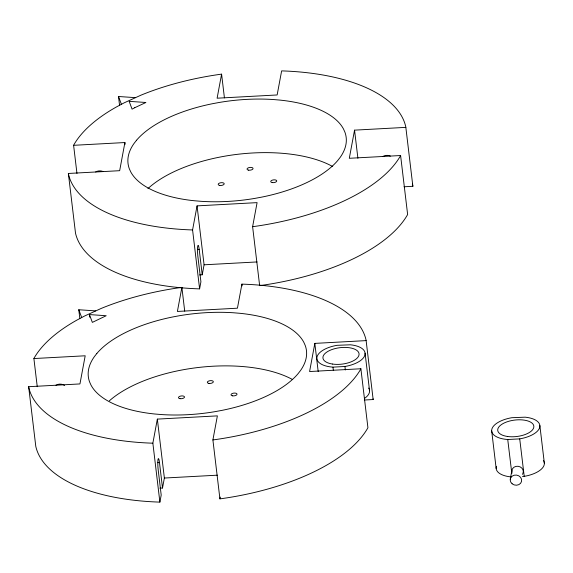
<?xml version="1.0" encoding="UTF-8"?>
<svg xmlns="http://www.w3.org/2000/svg" width="573" height="573" viewBox="0 0 573 573"><rect width="100%" height="100%" fill="white"/><g stroke="black" fill="none" stroke-linecap="round" stroke-linejoin="round"><path stroke-width="0.86" d="M76.961 173.454L73.609 145.313L124.907 142.541L119.664 170.69L68.366 173.461L75.507 233.132A170.446 77.642 -6.8 0 0 198.007 288.821L199.605 288.856L200.915 281.816L197.878 256.375A7.578 0.953 86.9 0 1 197.735 246.154A7.578 0.953 86.9 0 1 199.189 249.334L202.226 274.782L199.576 274.925M37.252 386.696L33.893 358.548L85.191 355.783L79.948 383.931L28.65 386.703L35.791 446.374A170.446 77.642 -6.8 0 0 158.291 502.063L159.888 502.098L152.862 443.165L157.346 419.114L217.382 415.876L212.898 439.928L219.925 498.854L221.572 498.646A170.446 77.642 -6.8 0 0 367.515 428.461L367.916 427.687L360.883 368.761L309.585 371.533L314.828 343.385L366.126 340.613L373.152 399.539L364.328 400.018M33.893 358.548L34.294 357.774A170.446 77.642 -6.8 0 1 76.689 320.214L84.396 316.103L101.12 308.467A170.446 77.642 -6.8 0 1 180.237 287.596L181.877 287.388L177.401 311.44L237.437 308.195L241.913 284.144L243.511 284.179A170.446 77.642 -6.8 0 1 366.011 339.868L366.126 340.613M199.605 288.856L192.578 229.931L197.055 205.879L257.091 202.634L252.614 226.686L259.641 285.612L261.288 285.404A170.446 77.642 -6.8 0 0 407.231 215.226L407.625 214.452L400.599 155.527L349.301 158.291L354.544 130.143L405.842 127.371L412.868 186.297L404.037 186.777M73.609 145.313L74.003 144.539A170.446 77.642 -6.8 0 1 116.398 106.972L124.112 102.868L140.836 95.225A170.446 77.642 -6.8 0 1 219.946 74.354L221.593 74.146L217.11 98.198L277.146 94.96L281.63 70.902L283.227 70.937A170.446 77.642 -6.8 0 1 405.727 126.626L405.842 127.371M159.888 502.098L161.199 495.058L158.169 469.609A7.578 0.953 86.9 0 1 158.026 459.396A7.578 0.953 86.9 0 1 159.48 462.576L162.51 488.017L159.867 488.16M162.51 488.017L164.372 478.04L157.346 419.114M202.226 274.782L204.081 264.805L197.055 205.879M219.925 498.854L220.254 497.092M510.271 479.164L511.904 470.369M400.599 155.527L400.198 156.3A170.446 77.642 -6.8 0 1 254.262 226.478L252.614 226.686M360.883 368.761L360.489 369.535A170.446 77.642 -6.8 0 1 214.546 439.72L212.898 439.928M522.512 476.464L525.677 476.091A24.238 11.045 -6.8 0 0 544.035 461.731M197.427 249.427L199.189 249.334M204.081 264.805L257.055 261.94M332.956 367.135L344.932 366.484A24.238 11.045 -6.8 0 0 364.929 354.959A24.238 11.045 -6.8 0 0 350.411 344.796L337.053 345.318A24.238 11.045 -6.8 0 0 317.055 356.843A24.238 11.045 -6.8 0 0 331.581 367.014L332.956 367.135L333.379 370.624M507.742 439.52L519.718 438.868A24.238 11.045 -6.8 0 0 539.716 427.343A24.238 11.045 -6.8 0 0 525.197 417.18L511.839 417.703A24.238 11.045 -6.8 0 0 491.842 429.227A24.238 11.045 -6.8 0 0 506.367 439.398L507.742 439.52L511.832 473.527M157.711 462.669L159.48 462.576M164.372 478.04L217.346 475.182M192.578 229.931L190.981 229.895A170.446 77.642 -6.8 0 1 68.481 174.206L68.366 173.461M152.862 443.165L151.265 443.137A170.446 77.642 -6.8 0 1 28.765 387.448L28.65 386.703M119.549 105.296L118.504 96.5L135.264 97.639M79.833 318.538L78.788 309.742L95.548 310.881M89.438 314.584L106.206 315.723L92.353 322.384L89.438 314.584L89.753 317.22M118.504 96.5L121.412 104.3M78.788 309.742L81.703 317.542M412.868 186.297L412.753 185.552A170.446 77.642 -6.8 0 0 412.359 183.962M373.037 398.794L373.152 399.539M539.866 425.589L544.336 463.091M519.718 438.868L524.223 476.371M491.691 430.982L496.161 468.485M354.544 130.143L357.903 158.284M365.08 353.204L369.556 390.707M344.932 366.484L345.354 369.972M314.828 343.385L318.187 371.526M221.593 74.146L224.423 97.89M241.913 284.144L242.121 285.906M181.877 287.388L184.707 311.132M124.907 142.541L125.115 144.303M147.949 188.603A109.844 50.037 -6.8 0 1 332.734 166.564M382.879 156.472A7.578 6.675 10.5 0 1 390.385 156.071M95.67 171.979A7.578 6.675 10.5 0 1 103.176 171.578M510.837 476.894A24.238 11.045 -6.8 0 1 496.419 466.372M543.354 460.434A24.238 11.045 -6.8 0 1 543.741 461.072M511.997 472.281A5.759 5.071 10.5 0 1 518.056 466.279A5.759 5.071 10.5 0 1 522.87 473.52M522.555 474.079A5.759 5.071 10.5 0 1 522.361 474.344M369.248 389.346A24.238 11.045 -6.8 0 1 364.614 398.342M368.568 388.05A24.238 11.045 -6.8 0 1 368.955 388.687M109.364 400.821A109.844 50.037 -6.8 0 1 292.359 379.441M55.953 385.221A7.578 6.675 10.5 0 1 64.613 385.428M136.546 140.235L134.068 143.422A109.844 50.037 -6.8 0 0 129.34 168.799L130.68 171.771A109.844 50.037 -6.8 0 0 194.44 200.758L200.837 201.295A109.844 50.037 -6.8 0 0 254.964 198.373L261.689 197.126A109.844 50.037 -6.8 0 0 337.655 160.598L340.14 157.417A109.844 50.037 -6.8 0 0 344.86 132.041L343.528 129.061A109.844 50.037 -6.8 0 0 279.767 100.074L273.371 99.537A109.844 50.037 -6.8 0 0 219.244 102.46L212.511 103.706A109.844 50.037 -6.8 0 0 136.546 140.235M96.837 353.477L94.359 356.657A109.844 50.037 -6.8 0 0 89.632 382.033L90.964 385.013A109.844 50.037 -6.8 0 0 154.724 414L161.128 414.537A109.844 50.037 -6.8 0 0 215.247 411.615L221.98 410.368A109.844 50.037 -6.8 0 0 297.946 373.832L300.424 370.652A109.844 50.037 -6.8 0 0 305.151 345.275L303.819 342.303A109.844 50.037 -6.8 0 0 240.051 313.316L233.655 312.779A109.844 50.037 -6.8 0 0 179.535 315.702L172.802 316.948A109.844 50.037 -6.8 0 0 96.837 353.477M134.762 107.71L132.069 109.142L129.154 101.342L145.914 102.488L134.762 107.71M248.639 170.16A3.03 1.382 -6.8 0 0 253.058 168.462A3.03 1.382 -6.8 0 0 248.438 167.774A3.03 1.382 -6.8 0 0 248.639 170.16M272.268 182.586A3.03 1.382 -6.8 0 0 276.745 180.932A3.03 1.382 -6.8 0 0 272.175 180.194A3.03 1.382 -6.8 0 0 272.268 182.586M219.681 185.416A3.03 1.382 -6.8 0 0 224.208 183.797A3.03 1.382 -6.8 0 0 219.703 183.009A3.03 1.382 -6.8 0 0 219.681 185.416M507.349 436.447A18.178 8.28 -6.8 0 0 533.843 426.262A18.178 8.28 -6.8 0 0 506.145 422.151A18.178 8.28 -6.8 0 0 507.349 436.447M512.112 483.77A5.759 5.071 10.5 0 0 521.552 481.413A5.759 5.071 10.5 0 0 514.16 475.218A5.759 5.071 10.5 0 0 512.112 483.77M332.562 364.063A18.178 8.28 -6.8 0 0 359.063 353.878A18.178 8.28 -6.8 0 0 331.359 349.766A18.178 8.28 -6.8 0 0 332.562 364.063M208.923 383.401A3.03 1.382 -6.8 0 0 213.342 381.704A3.03 1.382 -6.8 0 0 208.722 381.016A3.03 1.382 -6.8 0 0 208.923 383.401M232.552 395.828A3.03 1.382 -6.8 0 0 237.029 394.167A3.03 1.382 -6.8 0 0 232.466 393.436A3.03 1.382 -6.8 0 0 232.552 395.828M179.972 398.658A3.03 1.382 -6.8 0 0 184.499 397.032A3.03 1.382 -6.8 0 0 179.986 396.251A3.03 1.382 -6.8 0 0 179.972 398.658"/></g></svg>
